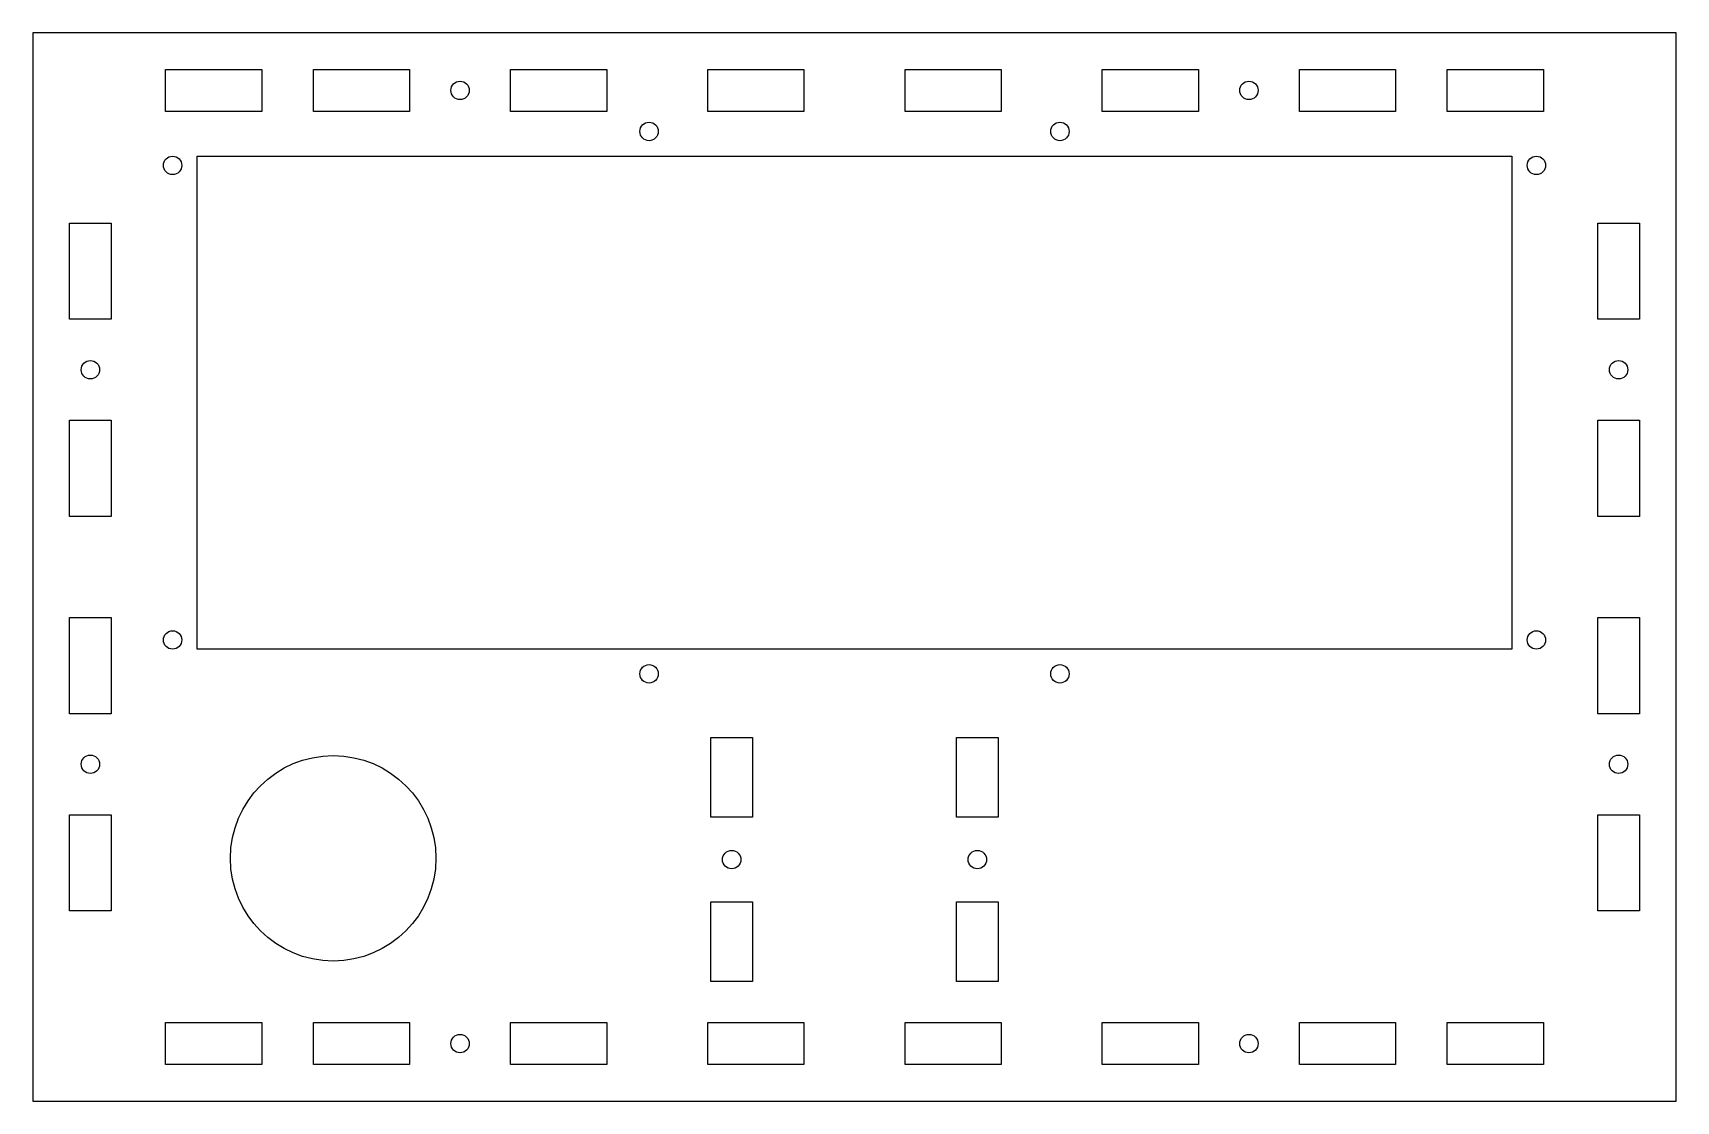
# Model space of a CAD drawing. Header units: millimetres. Extents: x -100 to 100, y -65 to 65.
import ezdxf

# ---------------------------------------------------------------- set-up
doc = ezdxf.new("R2010")
doc.units = ezdxf.units.MM

msp = doc.modelspace()

# ---------------------------------------------------------------- linework, layer by layer
for points in [[(-100, -65), (100, -65), (100, 65), (-100, 65)], [(-72.15, 60.55), (-72.15, 55.45), (-83.85, 55.45), (-83.85, 60.55)], [(-65.85, 55.45), (-65.85, 60.55), (-54.15, 60.55), (-54.15, 55.45)], [(-41.85, 55.45), (-41.85, 60.55), (-30.15, 60.55), (-30.15, 55.45)], [(-17.85, 55.45), (-17.85, 60.55), (-6.15, 60.55), (-6.15, 55.45)], [(6.15, 55.45), (6.15, 60.55), (17.85, 60.55), (17.85, 55.45)], [(30.15, 55.45), (30.15, 60.55), (41.85, 60.55), (41.85, 55.45)], [(54.15, 55.45), (54.15, 60.55), (65.85, 60.55), (65.85, 55.45)], [(83.85, 55.45), (72.15, 55.45), (72.15, 60.55), (83.85, 60.55)], [(80, 50), (80, -10), (-80, -10), (-80, 50)], [(-90.45, 41.85), (-90.45, 30.15), (-95.55, 30.15), (-95.55, 41.85)], [(90.45, 30.15), (90.45, 41.85), (95.55, 41.85), (95.55, 30.15)], [(-90.45, 17.85), (-90.45, 6.15), (-95.55, 6.15), (-95.55, 17.85)], [(95.55, 17.85), (95.55, 6.15), (90.45, 6.15), (90.45, 17.85)], [(-90.45, -17.85), (-95.55, -17.85), (-95.55, -6.15), (-90.45, -6.15)], [(90.45, -6.15), (95.55, -6.15), (95.55, -17.85), (90.45, -17.85)], [(-12.4, -20.75), (-12.4, -30.45), (-17.5, -30.45), (-17.5, -20.75)], [(17.5, -20.75), (17.5, -30.45), (12.4, -30.45), (12.4, -20.75)], [(-90.45, -41.85), (-95.55, -41.85), (-95.55, -30.15), (-90.45, -30.15)], [(90.45, -30.15), (95.55, -30.15), (95.55, -41.85), (90.45, -41.85)], [(-12.4, -40.75), (-12.4, -50.45), (-17.5, -50.45), (-17.5, -40.75)], [(17.5, -40.75), (17.5, -50.45), (12.4, -50.45), (12.4, -40.75)], [(-83.85, -55.45), (-72.15, -55.45), (-72.15, -60.55), (-83.85, -60.55)], [(-65.85, -60.55), (-65.85, -55.45), (-54.15, -55.45), (-54.15, -60.55)], [(-30.15, -55.45), (-30.15, -60.55), (-41.85, -60.55), (-41.85, -55.45)], [(-6.15, -55.45), (-6.15, -60.55), (-17.85, -60.55), (-17.85, -55.45)], [(17.85, -55.45), (17.85, -60.55), (6.15, -60.55), (6.15, -55.45)], [(41.85, -55.45), (41.85, -60.55), (30.15, -60.55), (30.15, -55.45)], [(65.85, -55.45), (65.85, -60.55), (54.15, -60.55), (54.15, -55.45)], [(83.85, -55.45), (83.85, -60.55), (72.15, -60.55), (72.15, -55.45)]]:
    msp.add_lwpolyline(points, close=True)
for centre, radius in [((-48, 58), 1.12), ((48, 58), 1.12), ((-25, 53), 1.12), ((25, 53), 1.12), ((-83, 48.87), 1.12), ((83, 48.87), 1.12), ((-93, 24), 1.12), ((93, 24), 1.12), ((-83, -8.88), 1.12), ((83, -8.88), 1.12), ((-25, -13), 1.12), ((25, -13), 1.12), ((-93, -24), 1.12), ((-63.45, -35.45), 12.5), ((93, -24), 1.12), ((-14.95, -35.6), 1.12), ((14.95, -35.6), 1.12), ((-48, -58), 1.12), ((48, -58), 1.12)]:
    msp.add_circle(centre, radius)

doc.saveas('drawing.dxf')
